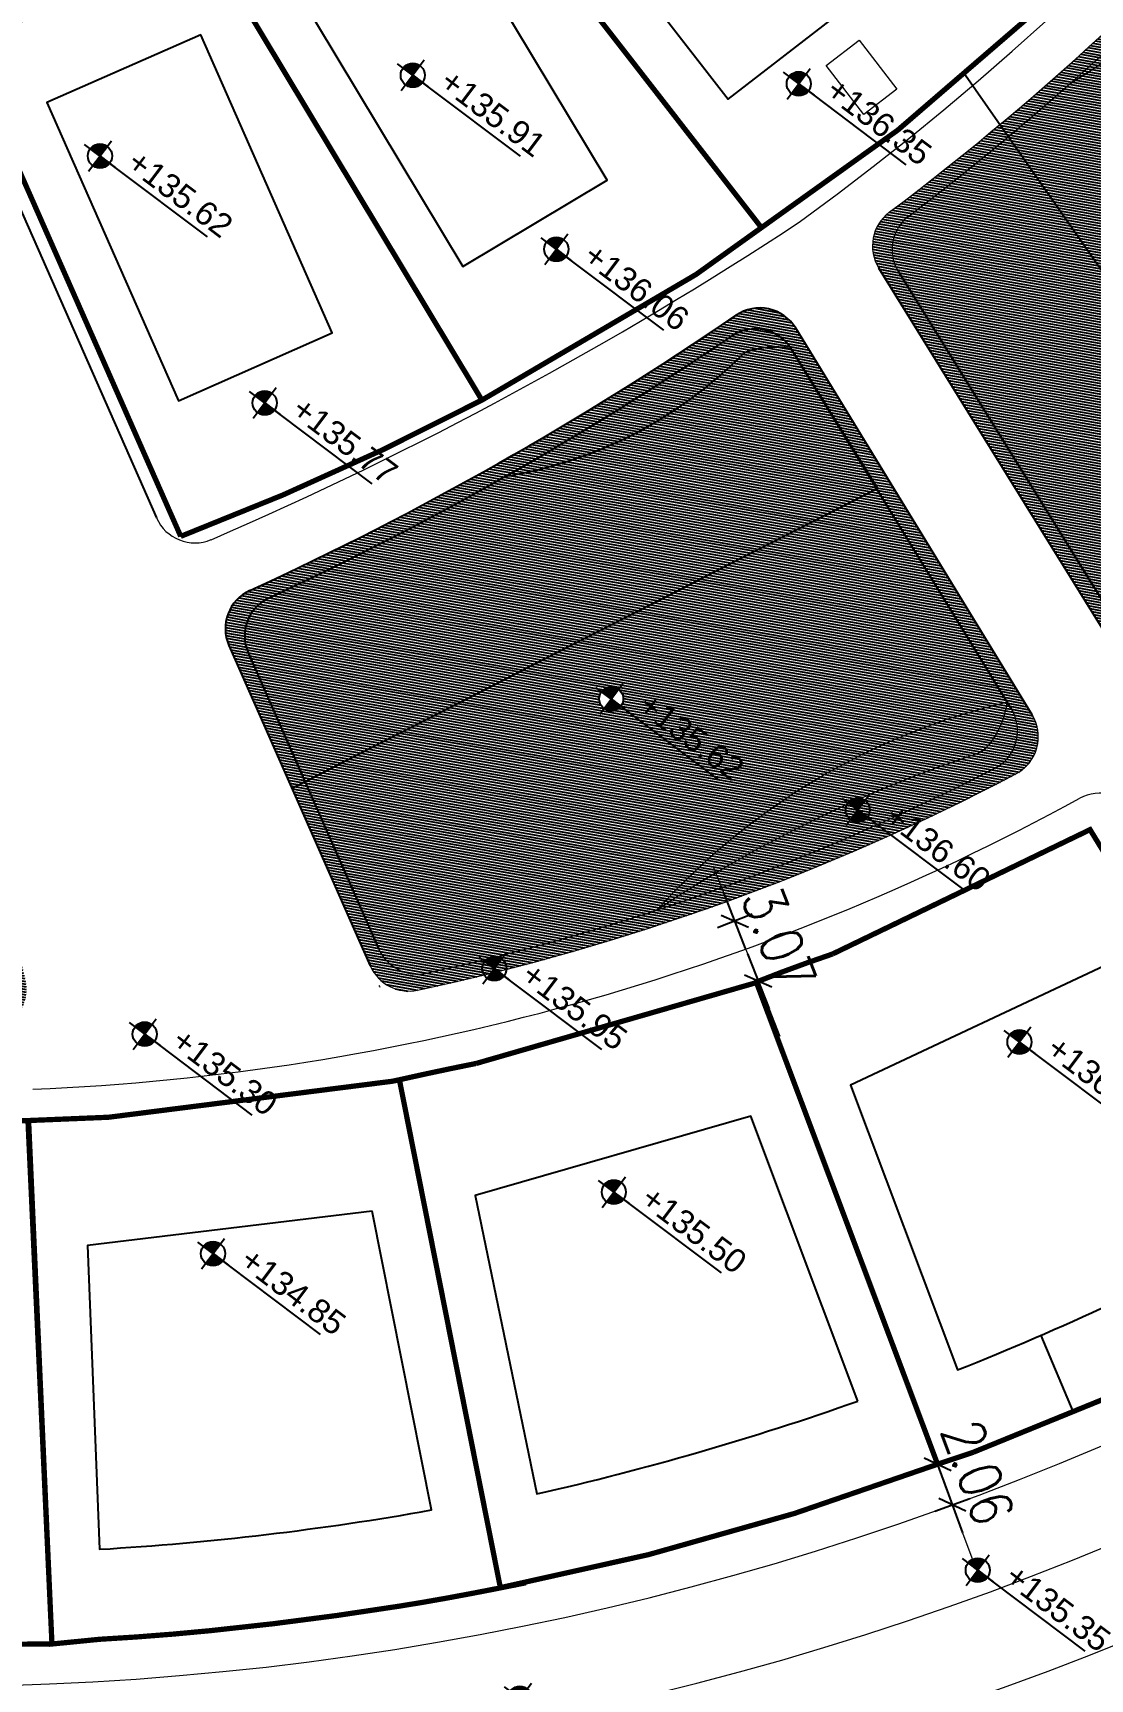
# Model space of a CAD drawing. Header units: inches. Extents: x 2 to 806, y 2 to 666.
# Drawn here: x 340.3 to 390.5, y 249.7 to 328 of the extents above; entities that cross this region are included whole.
import ezdxf
from ezdxf.enums import TextEntityAlignment as Align

# ---------------------------------------------------------------- set-up
doc = ezdxf.new("R2010")
doc.units = ezdxf.units.IN
doc.header["$MEASUREMENT"] = 0
for name, pattern in [('ACAD_ISO04W100', [30, 24, -3, 0, -3]), ('DASHED', [0.75, 0.5, -0.25]), ('DASHED2', [0.375, 0.25, -0.125])]:
    doc.linetypes.add(name, pattern=pattern)
for name, color, linetype in [('.', 7, 'Continuous'), ('ASPHALT', 4, 'Continuous'), ('CL', 1, 'ACAD_ISO04W100'), ('comments', 1, 'Continuous'), ('Dimensions', 7, 'Continuous'), ('ELV2', 4, 'Continuous'), ('furniture', 8, 'Continuous'), ('Land line', 210, 'Continuous'), ('pathway levels', 250, 'Continuous'), ('PAVEMENT', 2, 'Continuous'), ('sec line', 252, 'ACAD_ISO04W100'), ('set pack', 253, 'DASHED2'), ('V-NODE-TEXT', 11, 'Continuous'), ('Water Surface Level', 10, 'Continuous')]:
    doc.layers.add(name, color=color, linetype=linetype)
doc.styles.add('AUC-2-5', font='romans.shx', dxfattribs={"width": 0.85})
doc.styles.add('SDC-TEXT', font='arial.ttf')
doc.dimstyles.new('AUC-750-N mtr', dxfattribs={"dimscale": 0.5625, "dimtxt": 3.5, "dimasz": 2.5, "dimexe": 2.5, "dimexo": 2, "dimgap": 1.2, "dimtad": 1, "dimzin": 1, "dimdsep": 46, "dimtxsty": 'AUC-2-5', "dimblk": 'AUC-DIMTICK', "dimcen": 1, "dimse1": 1, "dimse2": 1, "dimclrd": 1, "dimclre": 1, "dimclrt": 2, "dimadec": 0, "dimazin": 0, "dimtfac": 1, "dimtix": 1, "dimtmove": 2, "dimatfit": 3, "dimfxl": 1, "dimlwd": 0, "dimlwe": -1, "dimarcsym": 0})
pattern_1 = [(349.850078208, (-1019091.39202, 51543.46572), (0.022028057086, 0.123043751166), [])]

# ---------------------------------------------------------------- blocks, each defined once
blk = doc.blocks.new('AUC-DIMTICK')
at = {"color": 1}
for p, q in [((0, 0.63), (0, -0.63)), ((1, 0), (-1, 0)), ((-0.356, -0.356), (0.356, 0.356))]:
    blk.add_line(p, q, dxfattribs=at)
blk = doc.blocks.new('*D483')
at = {"layer": 'Defpoints', "color": 0, "linetype": 'ByBlock', "transparency": 16777216}
for p in [(374.091, 285.925), (374.762, 282.889), (375.208, 283.063)]:
    blk.add_point(p, dxfattribs=at)
at = {"layer": 'furniture', "color": 1, "linetype": 'ByBlock', "lineweight": 0, "transparency": 16777216}
for p, q in [((373.134, 287.061), (372.623, 288.371)), ((373.645, 285.751), (374.762, 282.889)), ((375.273, 281.579), (375.785, 280.269))]:
    blk.add_line(p, q, dxfattribs=at)
at = {"layer": 'furniture', "color": 1, "linetype": 'ByBlock', "lineweight": 0, "transparency": 16777216, "xscale": 1.40625, "yscale": 1.40625, "zscale": 1.40625}
for p, rotation in [((373.645, 285.751), 291.3201379915585), ((374.762, 282.889), 111.3201379915585)]:
    blk.add_blockref('AUC-DIMTICK', p, dxfattribs=dict(at, rotation=rotation))
at = {"layer": 'furniture', "color": 2, "linetype": 'ByBlock', "transparency": 16777216, "insert": (375.75, 284.923), "char_height": 1.9688, "attachment_point": 5, "rotation": 291.32014, "style": 'AUC-2-5'}
blk.add_mtext('3.07', dxfattribs=at)
blk = doc.blocks.new('*U242')
for points in [[(0, 1.02, 0.414214), (-1.02, 0), (0, 0)], [(0, -1.02, 0.414214), (1.02, 0), (0, 0)]]:
    blk.add_hatch(color=256).paths.add_polyline_path(points)
for p, q in [((0, -1.62), (0, 1.62)), ((1.62, 0), (-1.62, 0)), ((0, 0), (1.62, 0)), ((11.38, 0), (1.62, 0))]:
    blk.add_line(p, q)
blk.add_circle((0, 0), 1.02)
at = {"style": 'SDC-TEXT'}
blk.add_attdef('LEVEL', text='', height=2, dxfattribs=at).set_placement((2.24, 2.53), align=Align.TOP_LEFT)
blk.add_attdef('T.O.C.', (2.24, -2.56), '', height=2, dxfattribs=at)
blk = doc.blocks.new('*U238')
for points in [[(0, 1.02, 0.414214), (-1.02, 0), (0, 0)], [(0, -1.02, 0.414214), (1.02, 0), (0, 0)]]:
    blk.add_hatch(color=256).paths.add_polyline_path(points)
for p, q in [((0, -1.62), (0, 1.62)), ((1.62, 0), (-1.62, 0)), ((0, 0), (1.62, 0)), ((11.38, 0), (1.62, 0))]:
    blk.add_line(p, q)
blk.add_circle((0, 0), 1.02)
at = {"style": 'SDC-TEXT'}
blk.add_attdef('LEVEL', text='', height=2, dxfattribs=at).set_placement((2.24, 2.53), align=Align.TOP_LEFT)
blk.add_attdef('T.O.C.', (2.24, -2.56), '', height=2, dxfattribs=at)
blk = doc.blocks.new('*U239')
for points in [[(0, 1.02, 0.414214), (-1.02, 0), (0, 0)], [(0, -1.02, 0.414214), (1.02, 0), (0, 0)]]:
    blk.add_hatch(color=256).paths.add_polyline_path(points)
for p, q in [((0, -1.62), (0, 1.62)), ((1.62, 0), (-1.62, 0)), ((0, 0), (1.62, 0)), ((11.38, 0), (1.62, 0))]:
    blk.add_line(p, q)
blk.add_circle((0, 0), 1.02)
at = {"style": 'SDC-TEXT'}
blk.add_attdef('LEVEL', text='', height=2, dxfattribs=at).set_placement((2.24, 2.53), align=Align.TOP_LEFT)
blk.add_attdef('T.O.C.', (2.24, -2.56), '', height=2, dxfattribs=at)
blk = doc.blocks.new('*U240')
for points in [[(0, 1.02, 0.414214), (-1.02, 0), (0, 0)], [(0, -1.02, 0.414214), (1.02, 0), (0, 0)]]:
    blk.add_hatch(color=256).paths.add_polyline_path(points)
for p, q in [((0, -1.62), (0, 1.62)), ((1.62, 0), (-1.62, 0)), ((0, 0), (1.62, 0)), ((11.38, 0), (1.62, 0))]:
    blk.add_line(p, q)
blk.add_circle((0, 0), 1.02)
at = {"style": 'SDC-TEXT'}
blk.add_attdef('LEVEL', text='', height=2, dxfattribs=at).set_placement((2.24, 2.53), align=Align.TOP_LEFT)
blk.add_attdef('T.O.C.', (2.24, -2.56), '', height=2, dxfattribs=at)
blk = doc.blocks.new('*U241')
for points in [[(0, 1.02, 0.414214), (-1.02, 0), (0, 0)], [(0, -1.02, 0.414214), (1.02, 0), (0, 0)]]:
    blk.add_hatch(color=256).paths.add_polyline_path(points)
for p, q in [((0, -1.62), (0, 1.62)), ((1.62, 0), (-1.62, 0)), ((0, 0), (1.62, 0)), ((11.38, 0), (1.62, 0))]:
    blk.add_line(p, q)
blk.add_circle((0, 0), 1.02)
at = {"style": 'SDC-TEXT'}
blk.add_attdef('LEVEL', text='', height=2, dxfattribs=at).set_placement((2.24, 2.53), align=Align.TOP_LEFT)
blk.add_attdef('T.O.C.', (2.24, -2.56), '', height=2, dxfattribs=at)
blk = doc.blocks.new('*U369')
for points in [[(0, 1.02, 0.414214), (-1.02, 0), (0, 0)], [(0, -1.02, 0.414214), (1.02, 0), (0, 0)]]:
    blk.add_hatch(color=256).paths.add_polyline_path(points)
for p, q in [((0, -1.62), (0, 1.62)), ((1.62, 0), (-1.62, 0)), ((0, 0), (1.62, 0)), ((11.38, 0), (1.62, 0))]:
    blk.add_line(p, q)
blk.add_circle((0, 0), 1.02)
at = {"style": 'SDC-TEXT'}
blk.add_attdef('LEVEL', text='', height=2, dxfattribs=at).set_placement((2.24, 2.53), align=Align.TOP_LEFT)
blk.add_attdef('T.O.C.', (2.24, -2.56), '', height=2, dxfattribs=at)
blk = doc.blocks.new('*U367')
for points in [[(0, 1.02, 0.414214), (-1.02, 0), (0, 0)], [(0, -1.02, 0.414214), (1.02, 0), (0, 0)]]:
    blk.add_hatch(color=256).paths.add_polyline_path(points)
for p, q in [((0, -1.62), (0, 1.62)), ((1.62, 0), (-1.62, 0)), ((0, 0), (1.62, 0)), ((11.38, 0), (1.62, 0))]:
    blk.add_line(p, q)
blk.add_circle((0, 0), 1.02)
at = {"style": 'SDC-TEXT'}
blk.add_attdef('LEVEL', text='', height=2, dxfattribs=at).set_placement((2.24, 2.53), align=Align.TOP_LEFT)
blk.add_attdef('T.O.C.', (2.24, -2.56), '', height=2, dxfattribs=at)
blk = doc.blocks.new('*U167')
for points in [[(0, 1.02, 0.414214), (-1.02, 0), (0, 0)], [(0, -1.02, 0.414214), (1.02, 0), (0, 0)]]:
    blk.add_hatch(color=256).paths.add_polyline_path(points)
for p, q in [((0, -1.62), (0, 1.62)), ((1.62, 0), (-1.62, 0)), ((0, 0), (1.62, 0)), ((11.38, 0), (1.62, 0))]:
    blk.add_line(p, q)
blk.add_circle((0, 0), 1.02)
at = {"style": 'SDC-TEXT'}
blk.add_attdef('LEVEL', text='', height=2, dxfattribs=at).set_placement((2.24, 2.53), align=Align.TOP_LEFT)
blk.add_attdef('T.O.C.', (2.24, -2.56), '', height=2, dxfattribs=at)
blk = doc.blocks.new('*U168')
for points in [[(0, 1.02, 0.414214), (-1.02, 0), (0, 0)], [(0, -1.02, 0.414214), (1.02, 0), (0, 0)]]:
    blk.add_hatch(color=256).paths.add_polyline_path(points)
for p, q in [((0, -1.62), (0, 1.62)), ((1.62, 0), (-1.62, 0)), ((0, 0), (1.62, 0)), ((11.38, 0), (1.62, 0))]:
    blk.add_line(p, q)
blk.add_circle((0, 0), 1.02)
at = {"style": 'SDC-TEXT'}
blk.add_attdef('LEVEL', text='', height=2, dxfattribs=at).set_placement((2.24, 2.53), align=Align.TOP_LEFT)
blk.add_attdef('T.O.C.', (2.24, -2.56), '', height=2, dxfattribs=at)
blk = doc.blocks.new('*U164')
for points in [[(0, 1.02, 0.414214), (-1.02, 0), (0, 0)], [(0, -1.02, 0.414214), (1.02, 0), (0, 0)]]:
    blk.add_hatch(color=256).paths.add_polyline_path(points)
for p, q in [((0, -1.62), (0, 1.62)), ((1.62, 0), (-1.62, 0)), ((0, 0), (1.62, 0)), ((11.38, 0), (1.62, 0))]:
    blk.add_line(p, q)
blk.add_circle((0, 0), 1.02)
at = {"style": 'SDC-TEXT'}
blk.add_attdef('LEVEL', text='', height=2, dxfattribs=at).set_placement((2.24, 2.53), align=Align.TOP_LEFT)
blk.add_attdef('T.O.C.', (2.24, -2.56), '', height=2, dxfattribs=at)
blk = doc.blocks.new('*U189')
for points in [[(0, 1.02, 0.414214), (-1.02, 0), (0, 0)], [(0, -1.02, 0.414214), (1.02, 0), (0, 0)]]:
    blk.add_hatch(color=256).paths.add_polyline_path(points)
for p, q in [((0, -1.62), (0, 1.62)), ((1.62, 0), (-1.62, 0)), ((0, 0), (1.62, 0)), ((11.38, 0), (1.62, 0))]:
    blk.add_line(p, q)
blk.add_circle((0, 0), 1.02)
at = {"style": 'SDC-TEXT'}
blk.add_attdef('LEVEL', text='', height=2, dxfattribs=at).set_placement((2.24, 2.53), align=Align.TOP_LEFT)
blk.add_attdef('T.O.C.', (2.24, -2.56), '', height=2, dxfattribs=at)
blk = doc.blocks.new('*U190')
for points in [[(0, 1.02, 0.414214), (-1.02, 0), (0, 0)], [(0, -1.02, 0.414214), (1.02, 0), (0, 0)]]:
    blk.add_hatch(color=256).paths.add_polyline_path(points)
for p, q in [((0, -1.62), (0, 1.62)), ((1.62, 0), (-1.62, 0)), ((0, 0), (1.62, 0)), ((11.38, 0), (1.62, 0))]:
    blk.add_line(p, q)
blk.add_circle((0, 0), 1.02)
at = {"style": 'SDC-TEXT'}
blk.add_attdef('LEVEL', text='', height=2, dxfattribs=at).set_placement((2.24, 2.53), align=Align.TOP_LEFT)
blk.add_attdef('T.O.C.', (2.24, -2.56), '', height=2, dxfattribs=at)
blk = doc.blocks.new('*U191')
for points in [[(0, 1.02, 0.414214), (-1.02, 0), (0, 0)], [(0, -1.02, 0.414214), (1.02, 0), (0, 0)]]:
    blk.add_hatch(color=256).paths.add_polyline_path(points)
for p, q in [((0, -1.62), (0, 1.62)), ((1.62, 0), (-1.62, 0)), ((0, 0), (1.62, 0)), ((11.38, 0), (1.62, 0))]:
    blk.add_line(p, q)
blk.add_circle((0, 0), 1.02)
at = {"style": 'SDC-TEXT'}
blk.add_attdef('LEVEL', text='', height=2, dxfattribs=at).set_placement((2.24, 2.53), align=Align.TOP_LEFT)
blk.add_attdef('T.O.C.', (2.24, -2.56), '', height=2, dxfattribs=at)
blk = doc.blocks.new('*U225')
for points in [[(0, 1.02, 0.414214), (-1.02, 0), (0, 0)], [(0, -1.02, 0.414214), (1.02, 0), (0, 0)]]:
    blk.add_hatch(color=256).paths.add_polyline_path(points)
for p, q in [((0, -1.62), (0, 1.62)), ((1.62, 0), (-1.62, 0)), ((0, 0), (1.62, 0)), ((11.38, 0), (1.62, 0))]:
    blk.add_line(p, q)
blk.add_circle((0, 0), 1.02)
at = {"style": 'SDC-TEXT'}
blk.add_attdef('LEVEL', text='', height=2, dxfattribs=at).set_placement((2.24, 2.53), align=Align.TOP_LEFT)
blk.add_attdef('T.O.C.', (2.24, -2.56), '', height=2, dxfattribs=at)
blk = doc.blocks.new('*D485')
at = {"layer": 'Defpoints', "color": 0, "linetype": 'ByBlock', "transparency": 16777216}
for p in [(383.288, 259.914), (383.994, 257.978), (383.994, 257.978)]:
    blk.add_point(p, dxfattribs=at)
at = {"layer": 'Dimensions', "color": 1, "linetype": 'ByBlock', "lineweight": 0, "transparency": 16777216}
for p, q in [((382.805, 261.235), (382.323, 262.556)), ((383.288, 259.914), (383.994, 257.978)), ((384.477, 256.657), (384.959, 255.336))]:
    blk.add_line(p, q, dxfattribs=at)
at = {"layer": 'Dimensions', "color": 1, "linetype": 'ByBlock', "lineweight": 0, "transparency": 16777216, "xscale": 1.40625, "yscale": 1.40625, "zscale": 1.40625}
for p, rotation in [((383.288, 259.914), 290.0534826604883), ((383.994, 257.978), 110.0534826604884)]:
    blk.add_blockref('AUC-DIMTICK', p, dxfattribs=dict(at, rotation=rotation))
at = {"layer": 'Dimensions', "color": 2, "linetype": 'ByBlock', "transparency": 16777216, "insert": (385.2, 259.515), "char_height": 1.9688, "attachment_point": 5, "rotation": 290.05348, "style": 'AUC-2-5'}
blk.add_mtext('2.06', dxfattribs=at)

msp = doc.modelspace()

# ---------------------------------------------------------------- hatches: boundary and pattern name
at = {"layer": '.', "linetype": 'ByBlock', "true_color": 0x136734, "transparency": 33554633}
h = msp.add_hatch(dxfattribs=at)
h.set_pattern_fill('ANSI31', color=116, angle=-55.14992)
h.set_pattern_definition(pattern_1)
h.paths.add_polyline_path([(427.728, 383.065, -0.410972), (429.362, 383.885), (432.202, 382.961, -0.324759), (433.583, 381.059), (433.583, 375.519), (434.283, 374.992), (434.283, 381.567, 0.324759), (432.902, 383.469), (429.578, 384.551, 0.410972), (427.065, 383.289, -0.079504), (407.431, 345.984, 0.401201), (407.762, 343.239), (422.61, 331.04, 0.467957), (425.627, 331.613, 0.045452), (430.668, 342.993), (430.078, 343.436, -0.043108), (425.432, 332.713, -0.47204), (422.402, 332.117), (408.722, 343.356, -0.399774), (408.386, 346.093, 0.078266)])
h.paths.add_polyline_path([(430.078, 343.436), (430.668, 342.993, 0.034896), (433.093, 352.244), (432.468, 352.714, -0.035319)], flags=17)
h.paths.add_polyline_path([(432.468, 352.714), (433.093, 352.244, 0.018971), (433.864, 357.39), (433.212, 357.88, -0.019225)], flags=17)
h.paths.add_polyline_path([(434.284, 364.973), (434.283, 374.992), (433.583, 375.519), (433.584, 364.973, -0.026168), (433.212, 357.88), (433.864, 357.39, 0.027698)], flags=17)
h.paths.add_polyline_path([(419.635, 322.601, 0.394498), (419.401, 325.322), (404.391, 338.85, 0.42008), (401.54, 338.673, -0.052862), (380.99, 319.466, 0.387662), (380.494, 316.816), (392.168, 297.967, 0.417214), (394.939, 297.331, 0.044083), (410.552, 309.271, 0.215549), (411.364, 311.164), (411.327, 313.062, -0.216435), (411.818, 314.201, 0.041892)])
h.paths.add_polyline_path([(411.347, 314.719, 0.216435), (410.627, 313.048), (410.664, 311.15, -0.215549), (410.079, 309.787, -0.042456), (395.172, 298.31, -0.41922), (392.39, 298.939), (381.425, 316.643, -0.386313), (381.913, 319.287, 0.050369), (401.607, 337.684, -0.418646), (404.451, 337.853), (418.444, 325.242, -0.397367), (418.666, 322.506, -0.039407)], flags=16)
h.paths.add_polyline_path([(411.125, 316.918, -1), (410.467, 317.863, -1)], flags=0)
h.paths.add_polyline_path([(401.541, 318.926, -1), (400.882, 319.871, -1)], flags=0)
h.paths.add_polyline_path([(401.845, 304.153, -1), (401.186, 305.098, -1)], flags=0)
h.paths.add_polyline_path([(387.784, 295.564), (376.543, 313.958, 0.429304), (373.708, 314.566, -0.04234), (350.592, 301.478, 0.409784), (349.597, 298.853), (352.595, 292.057), (353.219, 292.377), (350.515, 298.506, -0.408525), (351.502, 301.127, 0.040105), (373.501, 313.578, -0.42517), (376.319, 312.981), (380.433, 306.321), (380.4, 306.304), (386.796, 295.839, -0.435676), (386.006, 293.018, -0.06497), (358.988, 283.275, -0.357132), (356.728, 284.421), (353.219, 292.377), (352.595, 292.057), (356.318, 283.616, 0.355564), (358.567, 282.467, 0.068008), (387.007, 292.749, 0.433564)])
h.paths.add_polyline_path([(337.053, 294.979, 0.420899), (334.6, 296.451, -0.043886), (311.472, 292.519, 0.403744), (309.635, 290.436), (309.897, 284.588, 0.365865), (311.65, 282.693, -0.004541), (316.999, 281.982, 0.047461), (338.008, 280.524, 0.476459), (339.903, 282.986)])
h.paths.add_polyline_path([(339.022, 283.667, -0.478903), (337.111, 281.205, -0.045484), (317.106, 282.674, 0.004054), (312.319, 283.315, -0.365375), (310.57, 285.21), (310.365, 289.795, -0.402307), (312.192, 291.877, 0.041335), (334.095, 295.597, -0.419357), (336.537, 294.122)], flags=16)
h.paths.add_polyline_path([(319.201, 288.035, -1), (318.542, 288.98, -1)], flags=0)
h.paths.add_polyline_path([(303.64, 285.576), (304.053, 289.901, 0.445446), (302.042, 292.091, -0.039936), (280.738, 293.577), (271.304, 294.998, 0.464849), (269.007, 292.98), (269.131, 286.871, 0.412256), (271.157, 284.912, -0.025543), (301.472, 283.774, 0.412256)])
h.paths.add_polyline_path([(300.846, 284.532, 0.024382), (271.839, 285.621, -0.41165), (269.816, 287.58), (269.724, 292.164, -0.464849), (272.021, 294.182), (280.634, 292.885, 0.038511), (301.283, 291.385, -0.443741), (303.282, 289.195), (303.009, 286.334, -0.411578)], flags=16)
h.paths.add_polyline_path([(281.373, 289.713, -1), (280.715, 290.658, -1)], flags=0)
h.paths.add_polyline_path([(411.568, 316.799), (416.602, 313.012), (417.639, 314.39), (412.605, 318.177)], flags=24)
h.paths.add_polyline_path([(402.288, 304.034), (407.322, 300.246), (408.358, 301.624), (403.325, 305.412)], flags=9)
h.paths.add_polyline_path([(401.984, 318.807), (407.018, 315.019), (408.055, 316.397), (403.021, 320.185)], flags=8)
h.paths.add_polyline_path([(373.268, 287.221), (375.48, 281.553), (378.231, 282.626), (376.019, 288.294)], flags=9)
edge = h.paths.add_edge_path()
edge.add_line((384.612, 287.186), (380.224, 290.488))
edge = h.paths.add_edge_path(flags=17)
edge.add_arc((379.495, 291.036), 0.576, -55.14992, 304.85008)
edge = h.paths.add_edge_path(flags=17)
edge.add_line((380.224, 290.488), (378.766, 291.585))
edge = h.paths.add_edge_path(flags=17)
edge.add_line((379.495, 291.036), (380.224, 290.488))
edge = h.paths.add_edge_path(flags=17)
edge.add_line((378.947, 290.307), (380.044, 291.765))
h.paths.add_polyline_path([(380.268, 290.445), (385.301, 286.657), (386.338, 288.035), (381.304, 291.823)], flags=9)
h.paths.add_polyline_path([(319.644, 287.916), (324.678, 284.129), (325.714, 285.507), (320.681, 289.294)], flags=8)
h.paths.add_polyline_path([(283.959, 297.947), (283.203, 291.91), (286.133, 291.543), (286.889, 297.58)], flags=24)
h.paths.add_polyline_path([(281.816, 289.594), (286.85, 285.806), (287.887, 287.184), (282.853, 290.972)], flags=8)
at = {"layer": '.', "linetype": 'ByBlock', "true_color": 0x105689, "transparency": 33554518}
h = msp.add_hatch(dxfattribs=at)
h.set_pattern_fill('ANSI31', color=146)
h.set_pattern_definition([(45, (-627753.62125, -809031.27318), (-0.088388347648, 0.088388347648), [])])
edge = h.paths.add_edge_path()
edge.add_line((399.578, 209.3), (395.864, 212.094))
edge.add_line((395.864, 212.094), (395.596, 212.297))
edge.add_arc((395.135, 212.643), 0.576, 189.64299, 323.04011, ccw=False)
edge.add_line((394.567, 212.546), (378.063, 204.955))
edge.add_line((378.063, 204.955), (373.229, 214.429))
edge.add_arc((335.165, 391.671), 181.283, 281.16013, 282.12055, ccw=False)
edge.add_arc((370.639, 211.854), 2, 101.16013, 214.85435)
edge.add_line((368.998, 210.711), (379.654, 195.41))
edge.add_line((379.654, 195.41), (399.578, 209.3))
edge = h.paths.add_edge_path()
edge.add_arc((411.228, 225.591), 9.23, 348.31644, 368.88672)
edge.add_arc((335.165, 391.671), 185.383, 289.93165, 297.35457, ccw=False)
edge.add_line((398.362, 217.392), (399.477, 214.804))
edge.add_line((399.477, 214.804), (395.578, 213.011))
edge.add_arc((395.135, 212.643), 0.576, 0, 39.75483, ccw=False)
edge.add_arc((395.135, 212.643), 0.576, -36.95989, 0, ccw=False)
edge.add_line((395.596, 212.297), (395.864, 212.094))
edge.add_line((395.864, 212.094), (399.578, 209.3))
edge.add_line((399.578, 209.3), (420.267, 223.722))
edge = h.paths.add_edge_path()
edge.add_line((432.167, 358.667), (431.886, 358.878))
edge.add_arc((431.426, 359.225), 0.576, 180, 323.04011, ccw=False)
edge.add_arc((431.426, 359.225), 0.576, 0, 180, ccw=False)
edge.add_arc((431.426, 359.225), 0.576, -36.95989, 0, ccw=False)
edge.add_line((431.886, 358.878), (432.155, 358.676))
edge.add_line((432.155, 358.676), (432.167, 358.667))
edge.add_arc((344.217, 367.641), 88.407, 354.1741, 358.27084)
edge.add_line((432.584, 364.973), (432.583, 375.874))
edge.add_arc((432.391, 376.417), 0.576, 180, 289.55505, ccw=False)
edge.add_arc((432.391, 376.417), 0.576, 70.44914, 180, ccw=False)
edge.add_line((432.583, 376.959), (432.583, 381.059))
edge.add_arc((438.213, 359.135), 22.635, 104.40242, 116.43445)
edge.add_arc((339.829, 409.253), 93.216, 317.34613, 341.32416, ccw=False)
edge.add_arc((409.992, 344.901), 2, 143.43328, 230.59435)
edge.add_line((408.722, 343.356), (422.402, 332.117))
edge.add_arc((423.672, 333.662), 2, 230.59435, 331.63466)
edge.add_arc((344.217, 367.641), 88.407, 336.72848, 344.45845)
edge.add_line((429.391, 343.953), (428.835, 344.372))
edge.add_line((428.835, 344.372), (428.566, 344.574))
edge.add_arc((428.106, 344.92), 0.576, 180, 323.04011, ccw=False)
edge.add_arc((428.106, 344.92), 0.576, 0, 180, ccw=False)
edge.add_arc((428.106, 344.92), 0.576, -36.95989, 0, ccw=False)
edge.add_line((428.566, 344.574), (428.835, 344.372))
edge.add_line((428.835, 344.372), (429.391, 343.953))
edge.add_arc((344.217, 367.641), 88.407, 344.45845, 354.1741)
at = {"layer": '.', "linetype": 'ByBlock', "true_color": 0x105689, "transparency": 33554633}
h = msp.add_hatch(dxfattribs=at)
h.set_pattern_fill('ANSI31', color=146, angle=-55.14992)
h.set_pattern_definition(pattern_1)
h.paths.add_polyline_path([(391.608, 300.201, 0.043117), (406.46, 311.237, 0.219568), (407.132, 312.772), (407.095, 314.688, -0.222996), (407.787, 316.24, 0.05382), (417.217, 326.348), (404.451, 337.853, 0.137027), (403.488, 338.332, -0.088017), (389.541, 325.551, -0.018408), (381.913, 319.287, 0.386208), (381.425, 316.643)])
h.paths.add_polyline_path([(400.636, 319.398, -1), (401.788, 319.398, -1)], flags=16)
h.paths.add_polyline_path([(401.984, 318.807), (407.018, 315.019), (408.055, 316.397), (403.021, 320.185)], flags=24)
at = {"layer": '.', "linetype": 'ByBlock', "transparency": 33554633}
h = msp.add_hatch(dxfattribs=at)
h.set_pattern_fill('ANSI31', color=34, angle=-55.14992)
h.set_pattern_definition(pattern_1)
h.paths.add_polyline_path([(403.488, 338.332, 0.266143), (401.608, 337.685, -0.031935), (389.541, 325.551, 0.088017)])
h = msp.add_hatch(dxfattribs=at)
h.set_pattern_fill('ANSI31', color=34, angle=-55.14992)
h.set_pattern_definition(pattern_1)
h.paths.add_polyline_path([(362.751, 306.912, 0.158272), (374.062, 312.75, -0.161059), (376.329, 312.965, 0.427939), (373.501, 313.578, -0.020044)])
h.paths.add_polyline_path([(380.4, 306.304), (376.329, 312.965, 0.161059), (374.062, 312.75, -0.158272), (362.751, 306.912, -0.020044), (351.502, 301.127, 0.408528), (350.515, 298.506), (353.219, 292.377)])
at = {"layer": '.', "linetype": 'ByBlock', "true_color": 0x136734, "transparency": 33554633}
h = msp.add_hatch(dxfattribs=at)
h.set_pattern_fill('ANSI31', color=116, angle=-55.14992)
h.set_pattern_definition(pattern_1)
h.paths.add_polyline_path([(263.375, 286.7), (263.063, 294.597, 0.359882), (261.362, 296.496), (242.44, 299.346, 0.475052), (240.145, 297.261), (240.807, 284.94, 0.43336), (243.041, 283.061, -0.005145), (248.601, 283.665, -0.059499), (248.703, 283.756, -0.326149), (249.382, 283.741, -0.01116), (261.478, 284.623, 0.410927)])
h.paths.add_polyline_path([(260.747, 285.289, 0.014382), (243.669, 283.967, -0.429706), (241.459, 285.849), (240.89, 296.441, -0.475052), (243.185, 298.526), (260.686, 295.89, -0.359882), (262.386, 293.991), (262.648, 287.366, -0.411578)], flags=16)
h.paths.add_polyline_path([(249.897, 294.481, -0.043954), (249.819, 294.416, -1), (249.161, 295.362, -0.852648), (249.95, 294.543), (250.066, 294.456)], flags=0)
h.paths.add_polyline_path([(235.258, 284.084), (234.539, 298.911, 0.357349), (232.839, 300.792), (208.407, 304.472, 0.400744), (206.147, 302.883), (201.325, 278.559, 0.549309), (203.768, 276.228, -0.025537), (233.541, 282.007, 0.387473)])
h.paths.add_polyline_path([(232.815, 282.61, 0.024085), (204.661, 277.169, -0.548195), (202.225, 279.501), (206.704, 302.092, -0.400744), (208.964, 303.68), (232.168, 300.185, -0.357349), (233.867, 298.305), (234.528, 284.687, -0.386861)], flags=16)
h.paths.add_polyline_path([(216.32, 290.223, -1), (215.662, 291.168, -1)], flags=0)
h.paths.add_polyline_path([(190.541, 276.048), (181.25, 289.44, -0.02986), (180.58, 290.541, 0.031271), (180.675, 289.041), (190.907, 274.293, 0.662097), (194.512, 275.044), (200.111, 303.289, 0.414214), (198.538, 305.639), (191.884, 306.959, 0.01271), (191.783, 306.976, 0.655962), (180.675, 289.041, -0.179795), (179.397, 296.857, -0.422389), (191.682, 306.283, -0.01271), (191.747, 306.272), (197.715, 305.089, -0.414214), (199.288, 302.738), (194.146, 276.8, -0.662097)])
h.paths.add_polyline_path([(367.809, 211.193), (379.765, 194.026, 0.414352), (382.55, 193.528), (391.27, 199.607), (390.87, 200.181), (382.724, 194.503, -0.414352), (379.939, 195), (368.998, 210.711, -0.541229), (370.252, 213.816, 0.069063), (417.362, 230.094, -0.373736), (419.907, 229.458), (423.008, 225.028, -0.414783), (422.513, 222.241), (395.792, 203.612), (396.192, 203.038), (423.489, 222.068, 0.414783), (423.983, 224.855), (420.131, 230.358, 0.374686), (417.58, 230.991, -0.071377), (369.075, 214.3, 0.543066)])
h.paths.add_polyline_path([(216.763, 290.104), (221.797, 286.317), (222.834, 287.694), (217.8, 291.482)], flags=8)
edge = h.paths.add_edge_path(flags=17)
edge.add_line((400.253, 208.792), (395.864, 212.094))
edge = h.paths.add_edge_path(flags=17)
edge.add_arc((395.135, 212.643), 0.576, -55.14992, 304.85008)
edge = h.paths.add_edge_path(flags=17)
edge.add_line((395.864, 212.094), (394.406, 213.191))
edge = h.paths.add_edge_path(flags=17)
edge.add_line((395.135, 212.643), (395.864, 212.094))
edge = h.paths.add_edge_path(flags=17)
edge.add_line((394.587, 211.914), (395.684, 213.372))
h.paths.add_polyline_path([(395.908, 212.052), (400.941, 208.264), (401.978, 209.642), (396.945, 213.429)], flags=25)
h.paths.add_polyline_path([(399.422, 214.163), (402.902, 209.172), (405.325, 210.861), (401.845, 215.852)], flags=25)
at = {"layer": '.', "linetype": 'ByBlock', "true_color": 0x105689, "transparency": 33554633}
h = msp.add_hatch(dxfattribs=at)
h.set_pattern_fill('ANSI31', color=146, angle=-55.14992)
h.set_pattern_definition(pattern_1)
h.paths.add_polyline_path([(353.219, 292.377), (356.728, 284.421, 0.356938), (358.986, 283.275, 0.006651), (361.861, 283.947, -0.210756), (362.313, 284.06, 0.017944), (369.959, 286.283, -0.15236), (386.601, 296.157), (380.4, 306.304)])
h.paths.add_polyline_path([(367.196, 296.321, -1), (368.348, 296.321, -1)], flags=16)
h.paths.add_polyline_path([(368.545, 295.73), (373.578, 291.942), (374.615, 293.32), (369.581, 297.108)], flags=24)
at = {"layer": '.', "linetype": 'ByBlock', "transparency": 33554633}
h = msp.add_hatch(dxfattribs=at)
h.set_pattern_fill('ANSI31', color=34, angle=-55.14992)
h.set_pattern_definition(pattern_1)
h.paths.add_polyline_path([(369.959, 286.283, 0.025299), (380.425, 290.336), (380.224, 290.488), (379.955, 290.69, -0.720163), (378.919, 291.036, -0.114376), (378.978, 291.29, 0.040754)])
h.paths.add_polyline_path([(380.039, 291.759), (379.842, 291.497, -0.235653), (380.071, 291.036, -0.162681), (379.955, 290.69), (380.224, 290.488), (380.425, 290.336, 0.01395), (386.006, 293.018, 0.435579), (386.796, 295.839), (386.601, 296.157, -0.11258), (385.909, 294.371, -0.126969), (385.161, 293.708, 0.021627)])
h.paths.add_polyline_path([(385.161, 293.708, 0.126965), (385.909, 294.371, 0.112582), (386.601, 296.157, 0.15236), (369.959, 286.283, -0.040754), (378.978, 291.29, -0.362652), (379.652, 291.591, -0.023289)])

# ---------------------------------------------------------------- linework, layer by layer
at = {"layer": 'ASPHALT', "lineweight": 0}
for centre, radius, start, end in [((300.681, 425.984), 103, 261.43429, 0.00192), ((335.159, 391.765), 142.421, 260.61401, 313.96708), ((335.165, 391.671), 151.329, 260.60536, 311.27825)]:
    msp.add_arc(centre, radius, start, end, dxfattribs=at)
at = {"layer": 'CL', "lineweight": 0, "ltscale": 5}
for centre, radius, start, end in [((300.681, 425.984), 98.5, 261.43429, 0.00192), ((335.165, 391.671), 146.829, 260.60536, 313.21945)]:
    msp.add_arc(centre, radius, start, end, dxfattribs=at)
at = {"layer": 'comments', "color": 3, "linetype": 'ByBlock'}
for p, q in [((336.98, 327.458), (347.305, 304.051)), ((336.34, 327.175), (346.151, 304.932)), ((392.168, 297.967), (380.494, 316.816)), ((392.398, 298.926), (381.425, 316.643)), ((387.784, 295.564), (376.543, 313.958)), ((386.796, 295.839), (376.329, 312.965)), ((349.597, 298.853), (356.318, 283.616)), ((350.515, 298.506), (356.728, 284.421))]:
    msp.add_line(p, q, dxfattribs=at)
for points in [[(379.656, 329.749), (370.153, 341.984, -0.018355), (363.801, 337.12), (373.338, 324.841)], [(359.596, 334.28, -0.018355), (352.712, 330.204), (360.724, 316.881), (367.58, 321.003)], [(398.628, 271.124), (391.487, 283.742), (379.15, 277.942), (384.24, 264.399, 0.029583)], [(379.492, 262.919), (374.402, 276.463), (361.299, 272.702), (364.236, 258.504, 0.029583)], [(356.4, 271.958), (342.866, 270.324), (343.449, 255.867, 0.029583), (359.22, 257.737)]]:
    msp.add_lwpolyline(points, format="xyb", close=True, dxfattribs=at)
msp.add_lwpolyline([(348.255, 327.914), (340.936, 324.685), (347.191, 310.503), (354.51, 313.732)], close=True, dxfattribs=at)
at = {"layer": 'comments', "color": 6, "linetype": 'ByBlock'}
msp.add_lwpolyline([(388.196, 266.044), (389.738, 262.389)], dxfattribs=at)
at = {"layer": 'comments', "color": 3, "linetype": 'ByBlock', "lineweight": 0}
for centre, radius, start, end in [((335.565, 391.096), 113.443, 272.38118, 298.70233), ((391.007, 289.838), 2, 31.43074, 118.70233), ((358.56, 283.489), 2, 203.80121, 206.1796)]:
    msp.add_arc(centre, radius, start, end, dxfattribs=at)
at = {"layer": 'Land line', "lineweight": 0}
for p, q in [((374.431, 282.733), (361.359, 278.981)), ((359.342, 278.559), (357.361, 278.131))]:
    msp.add_line(p, q, dxfattribs=at)
msp.add_arc((401.392, 82.301), 200.713, 101.50489, 102.08653, dxfattribs=at)
at = {"layer": 'PAVEMENT', "lineweight": 0}
for p, q in [((366.781, 254.912), (366.773, 254.948)), ((361.884, 253.9), (361.882, 253.908))]:
    msp.add_line(p, q, dxfattribs=at)
for centre, radius, start, end in [((297.568, 427.881), 134.607, 306.04511, 3.79403), ((300.681, 425.984), 133.4, 307.01446, 319.11822), ((360.492, 371.249), 54.149, 302.44272, 322.56278), ((300.681, 425.984), 134.1, 307.28341, 318.81759), ((276.296, 471.39), 182.497, 293.39327, 303.40616), ((300.681, 425.984), 134.4, 303.90948, 303.91874), ((300.681, 425.984), 134.9, 303.90028, 303.91874), ((394.106, 264.547), 32.489, 103.35563, 138.00752), ((405.129, 233.552), 63.384, 108.36358, 123.70258), ((335.165, 391.671), 110.983, 282.39494, 297.26438), ((335.165, 391.671), 111.683, 282.09552, 297.65755), ((335.165, 391.671), 140.329, 260.60536, 313.26481), ((335.165, 391.671), 178.585, 262.75599, 308.93871)]:
    msp.add_arc(centre, radius, start, end, dxfattribs=at)
at = {"layer": 'sec line'}
msp.add_line((384.613, 325.992), (403.703, 298.577), dxfattribs=at)
at = {"layer": 'set pack', "linetype": 'DASHED', "lineweight": 0, "ltscale": 70}
for p, q in [((359.285, 338.859), (374.985, 318.644)), ((363.801, 337.12), (373.338, 324.841)), ((361.712, 335.734), (368.933, 326.436)), ((367.58, 321.003), (359.592, 334.287)), ((348.432, 332.47), (361.624, 310.533)), ((348.432, 332.47), (361.622, 310.536)), ((352.712, 330.204), (360.724, 316.881)), ((373.338, 324.841), (379.656, 329.749)), ((336.98, 327.458), (347.305, 304.051)), ((354.991, 326.415), (358.711, 320.228)), ((360.724, 316.881), (367.58, 321.003))]:
    msp.add_line(p, q, dxfattribs=at)
at = {"layer": 'set pack', "color": 1, "linetype": 'DASHED', "lineweight": 0, "ltscale": 70}
for p, q in [((348.432, 332.47), (361.624, 310.533)), ((336.98, 327.458), (347.305, 304.051)), ((378.292, 284.184), (390.537, 290.101)), ((357.361, 278.131), (343.869, 276.419)), ((343.869, 276.419), (341.384, 276.317))]:
    msp.add_line(p, q, dxfattribs=at)
at = {"layer": 'set pack', "color": 1, "linetype": 'ByBlock', "lineweight": 0, "const_width": 0.25}
for points in [[(405.681, 425.987, -0.31423), (336.98, 327.458), (347.305, 304.051, 0.030133), (361.622, 310.536), (348.432, 332.47, -0.02979)], [(348.432, 332.47), (361.624, 310.533, 0.278142), (431.23, 425.988)], [(359.285, 338.859), (374.985, 318.644, 0.029719)]]:
    msp.add_lwpolyline(points, format="xyb", dxfattribs=at)
at = {"layer": 'set pack', "linetype": 'DASHED', "lineweight": 0, "ltscale": 70}
msp.add_lwpolyline([(348.255, 327.914), (340.936, 324.685), (347.191, 310.503), (354.51, 313.732)], close=True, dxfattribs=at)
at = {"layer": 'set pack', "linetype": 'ByBlock', "lineweight": 0}
msp.add_lwpolyline([(381.349, 325.318), (379.787, 324.118), (377.992, 326.457), (379.553, 327.656)], close=True, dxfattribs=at)
at = {"layer": 'set pack', "color": 1, "linetype": 'ByBlock', "lineweight": 0, "const_width": 0.25}
for points in [[(390.537, 290.101), (378.292, 284.184, 0.013806), (374.668, 282.85), (383.288, 259.914), (384.995, 260.487, 0.036032), (403.404, 269.047)], [(383.288, 259.914), (374.677, 282.826), (361.359, 278.981, 0.00611), (357.701, 278.204), (362.5, 254.043, 0.042051)], [(362.5, 254.043), (357.701, 278.204), (357.361, 278.131), (343.869, 276.419), (340.041, 276.262), (341.182, 251.362), (343.443, 251.586, 0.011068), (348.685, 251.994, 0.014584), (357.747, 253.17, 0.00766), (361.042, 253.748, 0.002217), (363.2, 254.17), (363.708, 254.275)], [(341.182, 251.362), (340.072, 276.26), (338.828, 276.231), (325.237, 276.743, -0.005345), (322.441, 277.049), (319.57, 252.216, 0.033346)], [(412.664, 231.575), (401.881, 253.671, -0.029545), (385.17, 246.705), (393.274, 223.493, 0.004506), (396.614, 224.702), (409.207, 229.839)]]:
    msp.add_lwpolyline(points, format="xyb", close=True, dxfattribs=at)
at = {"layer": 'set pack', "linetype": 'DASHED', "lineweight": 0, "ltscale": 70}
for points in [[(384.24, 264.399), (379.15, 277.942), (391.487, 283.742), (398.628, 271.124, -0.029583)], [(379.492, 262.919), (374.402, 276.463), (361.299, 272.702), (364.236, 258.504, 0.029583)], [(343.449, 255.867), (342.866, 270.324), (356.4, 271.958), (359.22, 257.737, -0.029583)]]:
    msp.add_lwpolyline(points, format="xyb", close=True, dxfattribs=at)
at = {"layer": 'set pack', "color": 1, "linetype": 'ByBlock', "lineweight": 0}
for centre, radius, start, end in [((300.681, 425.984), 105, 261.43429, 0.00192), ((387.472, 252.151), 33.247, 109.53869, 113.09338), ((388.622, 252.583), 33.247, 108.10096, 111.65565), ((336.309, 390.012), 113.809, 271.26824, 272.52505)]:
    msp.add_arc(centre, radius, start, end, dxfattribs=at)
at = {"layer": 'V-NODE-TEXT', "linetype": 'ByBlock'}
msp.add_lwpolyline([(376.329, 312.965), (380.433, 306.321), (352.595, 292.057)], dxfattribs=at)
at = {"layer": 'V-NODE-TEXT', "linetype": 'ByBlock', "lineweight": 0}
for centre, radius, start, end in [((382.194, 317.869), 2, 127.01446, 211.77217), ((383.125, 317.696), 2, 127.28341, 211.77217), ((347.981, 305.739), 2, 203.80121, 292.76363), ((382.338, 296.781), 4.308, 325.98135, 351.67502), ((385.089, 294.796), 2, 297.26438, 31.43074), ((386.078, 294.521), 2, 297.65755, 31.43074), ((384.251, 295.49), 2, 297.03792, 325.98135), ((358.558, 285.228), 2, 203.80121, 282.39494), ((358.148, 284.423), 2, 203.80121, 282.09552)]:
    msp.add_arc(centre, radius, start, end, dxfattribs=at)
at = {"layer": 'V-NODE-TEXT', "linetype": 'ByBlock'}
for centre, radius, start, end in [((374.836, 312.915), 2, 31.43074, 124.36682), ((285.011, 444.265), 157.127, 294.66909, 304.36682), ((285.011, 444.265), 157.827, 294.91627, 304.10271), ((374.623, 311.922), 2, 31.43074, 124.10271), ((359.415, 327.249), 20.609, 279.31632, 315.29107), ((375.52, 309.43), 3.627, 77.11583, 113.71352), ((351.427, 299.661), 2, 114.66909, 203.80121), ((352.345, 299.314), 2, 114.91627, 203.80121)]:
    msp.add_arc(centre, radius, start, end, dxfattribs=at)

# ---------------------------------------------------------------- block references
at = {"layer": 'ELV2', "color": 252}
ref = msp.add_blockref('*U367', (358.337, 325.987), dxfattribs=dict(at, xscale=0.5625047716006252, yscale=0.5625047716006252, zscale=0.5625047716006252, rotation=323.0401138320281))
ref.add_attrib('LEVEL', '+135.91', dxfattribs={"layer": '0', "height": 1.125, "rotation": 323.04011, "style": 'SDC-TEXT'}).set_placement((360.2, 326.368), align=Align.TOP_LEFT)
ref = msp.add_blockref('*U369', (343.465, 322.146), dxfattribs=dict(at, xscale=0.5625047716006252, yscale=0.5625047716006252, zscale=0.5625047716006252, rotation=323.0401138320281))
ref.add_attrib('LEVEL', '+135.62', dxfattribs={"layer": '0', "height": 1.125, "rotation": 323.04011, "style": 'SDC-TEXT'}).set_placement((345.328, 322.526), align=Align.TOP_LEFT)
ref = msp.add_blockref('*U242', (387.181, 279.998), dxfattribs=dict(at, xscale=0.5625047716006252, yscale=0.5625047716006252, zscale=0.5625047716006252, rotation=323.0401138320281))
ref.add_attrib('LEVEL', '+136.15', dxfattribs={"layer": '0', "height": 1.125, "rotation": 323.04011, "style": 'SDC-TEXT'}).set_placement((389.045, 280.379), align=Align.TOP_LEFT)
ref = msp.add_blockref('*U239', (367.896, 272.86), dxfattribs=dict(at, xscale=0.5625047716006252, yscale=0.5625047716006252, zscale=0.5625047716006252, rotation=323.0401138320281))
ref.add_attrib('LEVEL', '+135.50', dxfattribs={"layer": '0', "height": 1.125, "rotation": 323.04011, "style": 'SDC-TEXT'}).set_placement((369.759, 273.241), align=Align.TOP_LEFT)
ref = msp.add_blockref('*U240', (348.84, 269.931), dxfattribs=dict(at, xscale=0.5625047716006252, yscale=0.5625047716006252, zscale=0.5625047716006252, rotation=323.0401138320281))
ref.add_attrib('LEVEL', '+134.85', dxfattribs={"layer": '0', "height": 1.125, "rotation": 323.04011, "style": 'SDC-TEXT'}).set_placement((350.703, 270.312), align=Align.TOP_LEFT)
ref = msp.add_blockref('*U238', (385.197, 254.875), dxfattribs=dict(at, xscale=0.5625047716006252, yscale=0.5625047716006252, zscale=0.5625047716006252, rotation=323.0401138320281))
ref.add_attrib('LEVEL', '+135.35', dxfattribs={"layer": '0', "height": 1.125, "rotation": 323.04011, "style": 'SDC-TEXT'}).set_placement((387.06, 255.255), align=Align.TOP_LEFT)
ref = msp.add_blockref('*U241', (363.428, 248.777), dxfattribs=dict(at, xscale=0.5625047716006252, yscale=0.5625047716006252, zscale=0.5625047716006252, rotation=323.0401138320281))
ref.add_attrib('LEVEL', '+134.65', dxfattribs={"layer": '0', "height": 1.125, "rotation": 323.04011, "style": 'SDC-TEXT'}).set_placement((365.291, 249.157), align=Align.TOP_LEFT)
at = {"layer": 'pathway levels', "color": 252}
ref = msp.add_blockref('*U191', (376.687, 325.579), dxfattribs=dict(at, xscale=0.5625047716006252, yscale=0.5625047716006252, zscale=0.5625047716006252, rotation=323.0401138320281))
ref.add_attrib('LEVEL', '+136.35', dxfattribs={"layer": '0', "height": 1.125, "rotation": 323.04011, "style": 'SDC-TEXT'}).set_placement((378.551, 325.96), align=Align.TOP_LEFT)
ref = msp.add_blockref('*U190', (365.162, 317.71), dxfattribs=dict(at, xscale=0.5625047716006252, yscale=0.5625047716006252, zscale=0.5625047716006252, rotation=323.0401138320281))
ref.add_attrib('LEVEL', '+136.06', dxfattribs={"layer": '0', "height": 1.125, "rotation": 323.04011, "style": 'SDC-TEXT'}).set_placement((367.025, 318.09), align=Align.TOP_LEFT)
ref = msp.add_blockref('*U189', (351.297, 310.399), dxfattribs=dict(at, xscale=0.5625047716006252, yscale=0.5625047716006252, zscale=0.5625047716006252, rotation=323.0401138320281))
ref.add_attrib('LEVEL', '+135.77', dxfattribs={"layer": '0', "height": 1.125, "rotation": 323.04011, "style": 'SDC-TEXT'}).set_placement((353.16, 310.78), align=Align.TOP_LEFT)
ref = msp.add_blockref('*U167', (379.495, 291.036), dxfattribs=dict(at, xscale=0.5625047716006252, yscale=0.5625047716006252, zscale=0.5625047716006252, rotation=323.0401138320281))
ref.add_attrib('LEVEL', '+136.60', dxfattribs={"layer": '0', "height": 1.125, "rotation": 323.04011, "style": 'SDC-TEXT'}).set_placement((381.358, 291.417), align=Align.TOP_LEFT)
ref = msp.add_blockref('*U168', (362.215, 283.492), dxfattribs=dict(at, xscale=0.5625047716006252, yscale=0.5625047716006252, zscale=0.5625047716006252, rotation=323.0401138320281))
ref.add_attrib('LEVEL', '+135.95', dxfattribs={"layer": '0', "height": 1.125, "rotation": 323.04011, "style": 'SDC-TEXT'}).set_placement((364.078, 283.872), align=Align.TOP_LEFT)
ref = msp.add_blockref('*U164', (345.591, 280.373), dxfattribs=dict(at, xscale=0.5625047716006252, yscale=0.5625047716006252, zscale=0.5625047716006252, rotation=323.0401138320281))
ref.add_attrib('LEVEL', '+135.30', dxfattribs={"layer": '0', "height": 1.125, "rotation": 323.04011, "style": 'SDC-TEXT'}).set_placement((347.455, 280.753), align=Align.TOP_LEFT)
at = {"layer": 'Water Surface Level', "color": 252}
ref = msp.add_blockref('*U225', (367.772, 296.321), dxfattribs=dict(at, xscale=0.5625047716006252, yscale=0.5625047716006252, zscale=0.5625047716006252, rotation=323.0401138320281))
ref.add_attrib('LEVEL', '+135.62', dxfattribs={"layer": '0', "height": 1.125, "rotation": 323.04011, "style": 'SDC-TEXT'}).set_placement((369.636, 296.702), align=Align.TOP_LEFT)

# ---------------------------------------------------------------- dimensions: what is measured, and where the dimension line sits
at = {"layer": 'Dimensions', "color": 6, "linetype": 'ByBlock'}
dim = msp.add_aligned_dim(p1=(383.288, 259.914), p2=(383.994, 257.978), distance=0, dimstyle='AUC-750-N mtr', dxfattribs=at)
dim.commit()
dim.dimension.update_dxf_attribs({"geometry": '*D485', "text_midpoint": (385.2, 259.515)})
at = {"layer": 'furniture', "linetype": 'ByBlock'}
dim = msp.add_aligned_dim(p1=(374.091, 285.925), p2=(375.208, 283.063), distance=-0.478, dimstyle='AUC-750-N mtr', dxfattribs=at)
dim.commit()
dim.dimension.update_dxf_attribs({"geometry": '*D483', "text_midpoint": (375.75, 284.923)})

doc.saveas('drawing.dxf')
